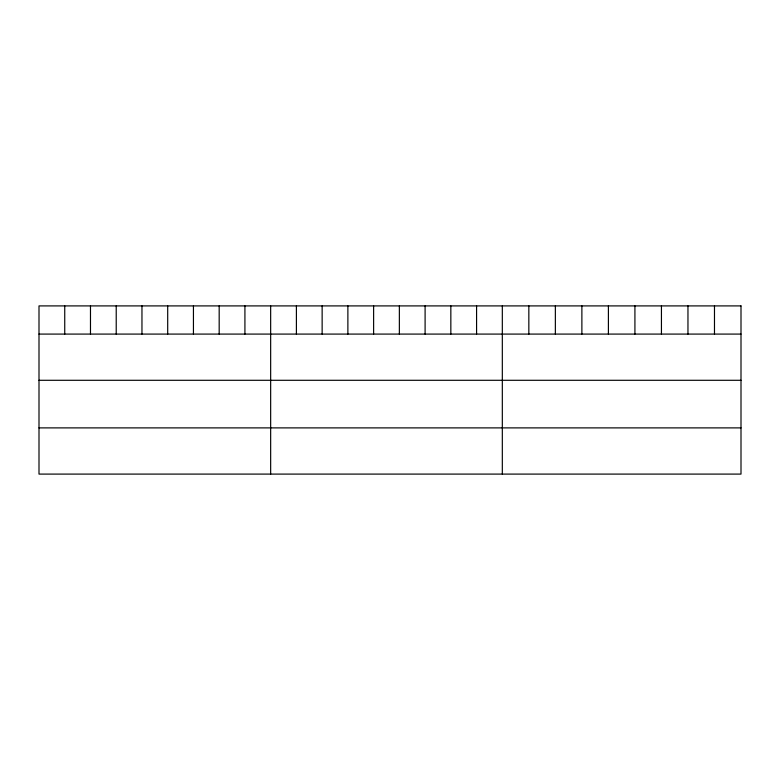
<?xml version="1.0" encoding="UTF-8"?>
<svg xmlns="http://www.w3.org/2000/svg" width="780" height="780" viewBox="0 0 780 780"><rect width="100%" height="100%" fill="white"/><g stroke="black" fill="none" stroke-linecap="round" stroke-linejoin="round"><path stroke-width="1.17" d="M39 334.084L741 334.084M39 380.289L741 380.289M39 427.889L741 427.889M714.48 305.906L714.48 334.084M687.96 305.906L687.96 334.084M661.44 305.906L661.44 334.084M634.92 305.906L634.92 334.084M608.4 305.906L608.4 334.084M581.88 305.906L581.88 334.084M555.36 305.906L555.36 334.084M528.84 305.906L528.84 334.084M502.32 305.906L502.32 474.094M476.58 305.906L476.58 334.084M450.84 305.906L450.84 334.084M425.1 305.906L425.1 334.084M399.36 305.906L399.36 334.084M373.62 305.906L373.62 334.084M347.88 305.906L347.88 334.084M322.14 305.906L322.14 334.084M296.4 305.906L296.4 334.084M270.66 305.906L270.66 474.094M244.92 305.906L244.92 334.084M219.18 305.906L219.18 334.084M193.44 305.906L193.44 334.084M167.7 305.906L167.7 334.084M141.96 305.906L141.96 334.084M116.22 305.906L116.22 334.084M90.48 305.906L90.48 334.084M64.74 305.906L64.74 334.084M741 305.906L39 305.906L39 474.094L741 474.094L741 305.906"/></g></svg>
